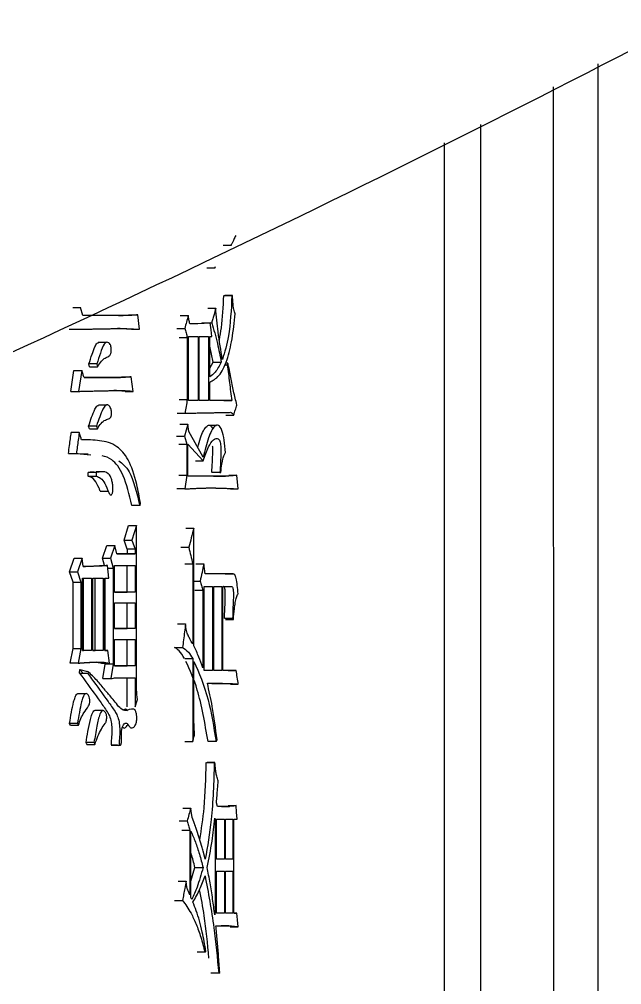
# Model space of a CAD drawing. Header units: millimetres. Extents: x 2136 to 4572, y 748 to 2471.
# Drawn here: x 3187.39 to 3194.53, y 1023.77 to 1035.22 of the extents above; entities that cross this region are included whole.
import ezdxf

# ---------------------------------------------------------------- set-up
doc = ezdxf.new("R2010")
doc.units = ezdxf.units.MM

msp = doc.modelspace()

# ---------------------------------------------------------------- linework, layer by layer
at = {"color": 7, "linetype": 'Continuous', "lineweight": 25}
for p, q in [((3194.254, 1005.383), (3194.254, 1034.689)), ((3193.721, 1034.415), (3193.724, 1005.678)), ((3192.857, 1033.971), (3192.859, 1005.679)), ((3192.431, 1006.852), (3192.432, 1033.753)), ((3189.902, 1032.536), (3189.808, 1032.536)), ((3189.709, 1032.266), (3189.718, 1032.287)), ((3189.819, 1031.941), (3189.913, 1031.941)), ((3189.921, 1031.941), (3189.827, 1031.941)), ((3189.921, 1031.941), (3189.913, 1031.941)), ((3188.026, 1031.8), (3188.12, 1031.8)), ((3188.147, 1031.703), (3188.12, 1031.8)), ((3189.627, 1031.79), (3189.721, 1031.79)), ((3188.665, 1031.703), (3188.147, 1031.703)), ((3188.665, 1031.703), (3188.57, 1031.703)), ((3188.703, 1031.714), (3188.798, 1031.714)), ((3188.817, 1031.541), (3188.798, 1031.714)), ((3189.301, 1031.703), (3189.395, 1031.703)), ((3189.562, 1031.617), (3189.656, 1031.617)), ((3187.985, 1031.541), (3188.079, 1031.541)), ((3188.722, 1031.541), (3188.817, 1031.541)), ((3189.26, 1031.552), (3189.354, 1031.552)), ((3189.289, 1031.444), (3189.384, 1031.444)), ((3189.384, 1031.444), (3189.384, 1030.708)), ((3189.398, 1030.697), (3189.398, 1031.454)), ((3189.398, 1031.454), (3189.511, 1031.454)), ((3189.511, 1031.454), (3189.511, 1030.697)), ((3189.526, 1030.697), (3189.526, 1031.454)), ((3189.526, 1031.454), (3189.636, 1031.454)), ((3189.636, 1031.454), (3189.636, 1030.697)), ((3189.651, 1031.454), (3189.676, 1031.454)), ((3189.651, 1030.978), (3189.651, 1031.454)), ((3188.425, 1031.385), (3188.329, 1031.385)), ((3189.691, 1031.152), (3189.651, 1031.34)), ((3188.002, 1030.805), (3188.04, 1031.054)), ((3188.04, 1031.054), (3188.134, 1031.054)), ((3188.134, 1031.054), (3188.096, 1030.805)), ((3188.312, 1031.13), (3188.218, 1031.13)), ((3188.224, 1031.097), (3188.218, 1031.13)), ((3188.224, 1031.097), (3188.318, 1031.097)), ((3188.312, 1031.13), (3188.318, 1031.097)), ((3189.651, 1031.08), (3189.691, 1031.152)), ((3189.693, 1031.152), (3189.787, 1031.152)), ((3189.824, 1031.119), (3189.858, 1031.119)), ((3189.866, 1031.141), (3189.835, 1031.141)), ((3189.866, 1031.141), (3189.858, 1031.119)), ((3188.591, 1030.968), (3188.161, 1030.968)), ((3188.161, 1030.968), (3188.496, 1030.968)), ((3188.496, 1030.968), (3188.591, 1030.968)), ((3188.624, 1030.978), (3188.719, 1030.978)), ((3188.741, 1030.805), (3188.719, 1030.978)), ((3189.651, 1030.697), (3189.651, 1030.914)), ((3188.002, 1030.805), (3188.096, 1030.805)), ((3188.647, 1030.805), (3188.741, 1030.805)), ((3189.289, 1030.708), (3189.384, 1030.708)), ((3188.425, 1030.642), (3188.33, 1030.642)), ((3189.511, 1030.697), (3189.398, 1030.697)), ((3189.511, 1030.697), (3189.417, 1030.697)), ((3189.636, 1030.697), (3189.526, 1030.697)), ((3189.636, 1030.697), (3189.542, 1030.697)), ((3189.91, 1030.697), (3189.651, 1030.697)), ((3189.817, 1030.697), (3189.91, 1030.697)), ((3189.263, 1030.546), (3189.357, 1030.546)), ((3189.841, 1030.524), (3189.934, 1030.524)), ((3188.308, 1030.394), (3188.214, 1030.394)), ((3188.224, 1030.362), (3188.214, 1030.394)), ((3188.308, 1030.394), (3188.318, 1030.362)), ((3189.295, 1030.416), (3189.389, 1030.416)), ((3189.389, 1030.416), (3189.351, 1030.275)), ((3189.404, 1030.329), (3189.389, 1030.416)), ((3189.732, 1030.401), (3189.637, 1030.401)), ((3188.103, 1030.318), (3188.009, 1030.318)), ((3189.257, 1030.275), (3189.351, 1030.275)), ((3189.351, 1030.275), (3189.378, 1030.178)), ((3189.574, 1030.026), (3189.404, 1030.329)), ((3189.378, 1030.178), (3189.378, 1029.81)), ((3189.392, 1030.178), (3189.574, 1029.983)), ((3189.392, 1029.799), (3189.392, 1030.178)), ((3187.975, 1030.07), (3188.069, 1030.07)), ((3188.208, 1030.062), (3187.975, 1030.07)), ((3188.069, 1030.07), (3188.24, 1030.054)), ((3189.48, 1029.983), (3189.574, 1029.983)), ((3188.305, 1029.843), (3188.211, 1029.843)), ((3188.211, 1029.799), (3188.211, 1029.843)), ((3188.211, 1029.799), (3188.305, 1029.799)), ((3188.352, 1029.85), (3188.304, 1029.85)), ((3188.305, 1029.843), (3188.305, 1029.799)), ((3188.399, 1029.85), (3188.37, 1029.85)), ((3189.378, 1029.81), (3189.354, 1029.648)), ((3189.836, 1029.799), (3189.392, 1029.799)), ((3189.77, 1029.843), (3189.677, 1029.843)), ((3189.694, 1029.799), (3189.74, 1029.799)), ((3189.743, 1029.799), (3189.836, 1029.799)), ((3189.77, 1029.843), (3189.781, 1029.843)), ((3189.878, 1029.81), (3189.972, 1029.81)), ((3189.988, 1029.648), (3189.972, 1029.81)), ((3188.352, 1029.621), (3188.447, 1029.621)), ((3189.354, 1029.648), (3189.26, 1029.648)), ((3189.895, 1029.648), (3189.988, 1029.648)), ((3188.82, 1029.453), (3188.725, 1029.453)), ((3188.634, 1029.042), (3188.688, 1029.215)), ((3188.688, 1029.215), (3188.782, 1029.215)), ((3188.782, 1029.215), (3188.728, 1029.042)), ((3188.782, 1027.365), (3188.782, 1029.215)), ((3189.368, 1029.183), (3189.462, 1029.183)), ((3189.462, 1027.787), (3189.462, 1029.183)), ((3188.634, 1029.042), (3188.728, 1029.042)), ((3188.672, 1028.934), (3188.634, 1029.042)), ((3188.728, 1029.042), (3188.766, 1028.934)), ((3188.379, 1028.826), (3188.431, 1028.977)), ((3188.431, 1028.977), (3188.526, 1028.977)), ((3188.526, 1028.977), (3188.474, 1028.826)), ((3188.548, 1028.88), (3188.526, 1028.977)), ((3188.766, 1028.934), (3188.672, 1028.934)), ((3188.672, 1028.934), (3188.672, 1028.88)), ((3188.672, 1028.88), (3188.766, 1028.88)), ((3188.766, 1028.934), (3188.766, 1028.88)), ((3189.307, 1028.956), (3189.401, 1028.956)), ((3187.989, 1028.663), (3188.043, 1028.826)), ((3188.043, 1028.826), (3188.137, 1028.826)), ((3188.137, 1028.826), (3188.083, 1028.663)), ((3188.151, 1028.728), (3188.137, 1028.826)), ((3188.379, 1028.826), (3188.474, 1028.826)), ((3188.403, 1028.739), (3188.379, 1028.826)), ((3188.474, 1028.826), (3188.506, 1028.707)), ((3189.353, 1028.761), (3189.448, 1028.761)), ((3189.448, 1028.761), (3189.448, 1027.809)), ((3189.486, 1028.761), (3189.58, 1028.761)), ((3187.989, 1028.663), (3188.083, 1028.663)), ((3188.03, 1028.544), (3187.989, 1028.663)), ((3188.083, 1028.663), (3188.123, 1028.544)), ((3188.343, 1028.739), (3188.437, 1028.739)), ((3188.454, 1028.588), (3188.437, 1028.739)), ((3188.441, 1028.707), (3188.506, 1028.707)), ((3188.506, 1028.707), (3188.506, 1027.571)), ((3188.522, 1028.425), (3188.522, 1028.739)), ((3188.522, 1028.739), (3188.766, 1028.739)), ((3188.672, 1028.425), (3188.672, 1028.739)), ((3188.766, 1028.739), (3188.766, 1028.425)), ((3189.926, 1028.642), (3189.597, 1028.642)), ((3189.833, 1028.642), (3189.926, 1028.642)), ((3188.03, 1028.544), (3188.123, 1028.544)), ((3188.03, 1027.755), (3188.03, 1028.544)), ((3188.123, 1028.544), (3188.123, 1027.755)), ((3188.14, 1027.733), (3188.14, 1028.588)), ((3188.14, 1028.588), (3188.248, 1028.588)), ((3188.154, 1027.733), (3188.154, 1028.588)), ((3188.248, 1028.588), (3188.248, 1027.733)), ((3188.265, 1027.733), (3188.265, 1028.588)), ((3188.265, 1028.588), (3188.388, 1028.588)), ((3188.294, 1027.733), (3188.294, 1028.588)), ((3188.388, 1028.588), (3188.388, 1027.733)), ((3188.405, 1028.588), (3188.454, 1028.588)), ((3188.405, 1027.733), (3188.405, 1028.588)), ((3188.412, 1027.733), (3188.412, 1028.588)), ((3189.462, 1028.555), (3189.537, 1028.555)), ((3188.766, 1028.425), (3188.522, 1028.425)), ((3188.522, 1028.425), (3188.672, 1028.425)), ((3188.766, 1028.425), (3188.672, 1028.425)), ((3189.474, 1028.447), (3189.568, 1028.447)), ((3189.568, 1028.447), (3189.568, 1027.528)), ((3189.583, 1027.495), (3189.583, 1028.49)), ((3189.583, 1028.49), (3189.684, 1028.49)), ((3189.684, 1028.49), (3189.684, 1027.495)), ((3189.698, 1027.495), (3189.698, 1028.49)), ((3189.698, 1028.49), (3189.792, 1028.49)), ((3189.792, 1028.49), (3189.792, 1027.495)), ((3189.806, 1028.49), (3189.907, 1028.49)), ((3189.806, 1027.495), (3189.806, 1028.49)), ((3189.811, 1028.49), (3189.907, 1028.49)), ((3188.522, 1027.993), (3188.522, 1028.296)), ((3188.522, 1028.296), (3188.766, 1028.296)), ((3188.672, 1027.993), (3188.672, 1028.296)), ((3188.766, 1028.296), (3188.766, 1027.993)), ((3189.921, 1028.112), (3189.827, 1028.112)), ((3189.838, 1028.101), (3189.931, 1028.101)), ((3189.921, 1028.112), (3189.931, 1028.101)), ((3188.766, 1027.993), (3188.522, 1027.993)), ((3188.522, 1027.993), (3188.672, 1027.993)), ((3188.766, 1027.993), (3188.672, 1027.993)), ((3189.268, 1028.047), (3189.363, 1028.047)), ((3188.522, 1027.549), (3188.522, 1027.863)), ((3188.522, 1027.863), (3188.766, 1027.863)), ((3188.672, 1027.549), (3188.672, 1027.863)), ((3188.766, 1027.863), (3188.766, 1027.549)), ((3187.996, 1027.582), (3188.03, 1027.755)), ((3188.03, 1027.755), (3188.123, 1027.755)), ((3188.123, 1027.755), (3188.089, 1027.582)), ((3188.248, 1027.733), (3188.14, 1027.733)), ((3188.14, 1027.733), (3188.154, 1027.733)), ((3188.248, 1027.733), (3188.154, 1027.733)), ((3188.388, 1027.733), (3188.265, 1027.733)), ((3188.265, 1027.733), (3188.294, 1027.733)), ((3188.388, 1027.733), (3188.294, 1027.733)), ((3188.441, 1027.733), (3188.405, 1027.733)), ((3188.405, 1027.733), (3188.441, 1027.733)), ((3188.46, 1027.582), (3188.441, 1027.733)), ((3189.232, 1027.766), (3189.328, 1027.766)), ((3189.353, 1027.636), (3189.448, 1027.636)), ((3189.448, 1027.636), (3189.448, 1026.651)), ((3188.089, 1027.582), (3187.996, 1027.582)), ((3188.107, 1027.463), (3188.111, 1027.506)), ((3188.111, 1027.506), (3188.203, 1027.484)), ((3188.304, 1027.593), (3188.398, 1027.593)), ((3188.366, 1027.582), (3188.46, 1027.582)), ((3188.383, 1027.398), (3188.412, 1027.571)), ((3188.398, 1027.593), (3188.46, 1027.582)), ((3188.412, 1027.571), (3188.412, 1027.582)), ((3188.506, 1027.571), (3188.412, 1027.571)), ((3188.506, 1027.571), (3188.477, 1027.398)), ((3188.766, 1027.549), (3188.522, 1027.549)), ((3188.522, 1027.549), (3188.672, 1027.549)), ((3188.766, 1027.549), (3188.672, 1027.549)), ((3189.462, 1026.954), (3189.462, 1027.603)), ((3189.684, 1027.495), (3189.583, 1027.495)), ((3189.684, 1027.495), (3189.59, 1027.495)), ((3189.792, 1027.495), (3189.698, 1027.495)), ((3189.792, 1027.495), (3189.699, 1027.495)), ((3189.964, 1027.495), (3189.806, 1027.495)), ((3189.87, 1027.495), (3189.964, 1027.495)), ((3188.383, 1027.398), (3188.477, 1027.398)), ((3188.672, 1027.063), (3188.672, 1027.409)), ((3188.766, 1027.409), (3188.766, 1027.063)), ((3189.895, 1027.333), (3189.988, 1027.333)), ((3188.177, 1027.219), (3188.083, 1027.219)), ((3188.766, 1027.063), (3188.792, 1027.149)), ((3188.382, 1027.02), (3188.287, 1027.02)), ((3187.999, 1026.846), (3187.989, 1026.868)), ((3187.999, 1026.846), (3188.093, 1026.846)), ((3188.083, 1026.868), (3188.093, 1026.846)), ((3188.278, 1026.641), (3188.184, 1026.641)), ((3188.194, 1026.619), (3188.288, 1026.619)), ((3188.555, 1026.608), (3188.49, 1026.608)), ((3189.353, 1026.651), (3189.448, 1026.651)), ((3189.726, 1026.651), (3189.632, 1026.651)), ((3189.726, 1026.651), (3189.737, 1026.673)), ((3189.61, 1026.403), (3189.704, 1026.403)), ((3189.712, 1026.403), (3189.618, 1026.403)), ((3189.712, 1026.403), (3189.704, 1026.403)), ((3189.74, 1025.883), (3189.729, 1025.927)), ((3189.87, 1025.894), (3189.964, 1025.894)), ((3189.33, 1025.862), (3189.424, 1025.862)), ((3189.883, 1025.883), (3189.74, 1025.883)), ((3189.789, 1025.883), (3189.883, 1025.883)), ((3189.289, 1025.71), (3189.383, 1025.71)), ((3189.715, 1025.71), (3189.715, 1024.629)), ((3189.729, 1025.256), (3189.729, 1025.732)), ((3189.729, 1025.732), (3189.823, 1025.732)), ((3189.823, 1025.732), (3189.823, 1025.256)), ((3189.836, 1025.256), (3189.836, 1025.732)), ((3189.836, 1025.732), (3189.923, 1025.732)), ((3189.923, 1025.732), (3189.923, 1025.256)), ((3189.937, 1025.732), (3189.974, 1025.732)), ((3189.937, 1024.618), (3189.937, 1025.732)), ((3189.318, 1025.602), (3189.413, 1025.602)), ((3189.413, 1025.602), (3189.413, 1024.834)), ((3189.427, 1024.802), (3189.427, 1025.591)), ((3189.823, 1025.256), (3189.729, 1025.256)), ((3189.823, 1025.256), (3189.729, 1025.256)), ((3189.923, 1025.256), (3189.836, 1025.256)), ((3189.923, 1025.256), (3189.836, 1025.256)), ((3189.427, 1024.995), (3189.475, 1025.159)), ((3189.477, 1025.159), (3189.571, 1025.159)), ((3189.729, 1024.618), (3189.729, 1025.115)), ((3189.729, 1025.115), (3189.823, 1025.115)), ((3189.823, 1025.115), (3189.823, 1024.618)), ((3189.836, 1024.618), (3189.836, 1025.115)), ((3189.836, 1025.115), (3189.923, 1025.115)), ((3189.923, 1025.115), (3189.923, 1024.618)), ((3189.274, 1024.996), (3189.369, 1024.996)), ((3189.436, 1024.78), (3189.427, 1024.802)), ((3189.715, 1024.629), (3189.705, 1024.629)), ((3189.715, 1024.629), (3189.709, 1024.596)), ((3189.823, 1024.618), (3189.729, 1024.618)), ((3189.823, 1024.618), (3189.729, 1024.618)), ((3189.923, 1024.618), (3189.836, 1024.618)), ((3189.923, 1024.618), (3189.836, 1024.618)), ((3189.972, 1024.618), (3189.937, 1024.618)), ((3189.937, 1024.618), (3189.972, 1024.618)), ((3189.723, 1024.466), (3189.877, 1024.466)), ((3189.877, 1024.466), (3189.784, 1024.466)), ((3189.892, 1024.456), (3189.985, 1024.456)), ((3189.594, 1024.153), (3189.5, 1024.153)), ((3189.594, 1024.153), (3189.605, 1024.163)), ((3189.756, 1023.904), (3189.768, 1023.915))]:
    msp.add_line(p, q, dxfattribs=at)
at = {"color": 7, "linetype": 'Continuous', "lineweight": 25, "flags": 128}
for points in [[(3189.709, 1032.266), (3189.674, 1032.266), (3189.644, 1032.266), (3189.616, 1032.266)], [(3189.579, 1031.617), (3189.625, 1031.617), (3189.673, 1031.617)], [(3189.676, 1031.454), (3189.666, 1031.536), (3189.656, 1031.617)], [(3188.224, 1030.362), (3188.266, 1030.362), (3188.292, 1030.362), (3188.318, 1030.362)], [(3189.283, 1030.178), (3189.33, 1030.178), (3189.378, 1030.178)], [(3189.283, 1029.81), (3189.33, 1029.81), (3189.378, 1029.81)], [(3188.82, 1029.453), (3188.825, 1029.464), (3188.83, 1029.475)], [(3189.597, 1028.642), (3189.588, 1028.701), (3189.58, 1028.761)], [(3188.107, 1027.463), (3188.149, 1027.463), (3188.175, 1027.463), (3188.201, 1027.463)], [(3188.083, 1026.868), (3188.048, 1026.868), (3188.018, 1026.868), (3187.989, 1026.868)], [(3188.194, 1026.619), (3188.192, 1026.625), (3188.189, 1026.63), (3188.184, 1026.641)], [(3188.278, 1026.641), (3188.281, 1026.635), (3188.285, 1026.627), (3188.288, 1026.619)], [(3189.974, 1025.732), (3189.969, 1025.813), (3189.964, 1025.894)], [(3189.442, 1025.754), (3189.435, 1025.798), (3189.43, 1025.83), (3189.424, 1025.862)], [(3189.712, 1025.743), (3189.713, 1025.727), (3189.715, 1025.71)], [(3189.383, 1024.91), (3189.376, 1024.953), (3189.369, 1024.996)], [(3189.233, 1024.769), (3189.256, 1024.769), (3189.28, 1024.769), (3189.328, 1024.769)], [(3189.985, 1024.456), (3189.978, 1024.537), (3189.972, 1024.618)], [(3189.756, 1023.904), (3189.718, 1023.904), (3189.689, 1023.904), (3189.663, 1023.904)]]:
    msp.add_lwpolyline(points, dxfattribs=at)
at = {"color": 7, "linetype": 'Continuous', "lineweight": 25}
for points, knots in [([(3115.821, 1015.745), (3118.381, 1015.77), (3121.962, 1015.805), (3127.231, 1016.084), (3131.695, 1016.419), (3137.012, 1016.985), (3142.581, 1017.758), (3148.394, 1018.768), (3154.365, 1020.024), (3160.441, 1021.535), (3166.579, 1023.305), (3172.744, 1025.34), (3178.908, 1027.639), (3185.045, 1030.204), (3191.133, 1033.035), (3197.152, 1036.128), (3203.085, 1039.483), (3208.914, 1043.095), (3214.624, 1046.961), (3220.2, 1051.075), (3225.627, 1055.432), (3230.893, 1060.026), (3235.984, 1064.851), (3240.889, 1069.899), (3245.596, 1075.161), (3250.093, 1080.631), (3254.372, 1086.3), (3258.42, 1092.157), (3262.23, 1098.194), (3265.792, 1104.399), (3269.097, 1110.764), (3272.138, 1117.277), (3274.907, 1123.926), (3277.397, 1130.7), (3279.603, 1137.588), (3281.517, 1144.577), (3283.136, 1151.654), (3284.454, 1158.808), (3285.467, 1166.025), (3286.171, 1173.292), (3286.564, 1180.596), (3286.643, 1187.924), (3286.406, 1195.262), (3285.852, 1202.597), (3284.979, 1209.915), (3283.789, 1217.202), (3282.281, 1224.444), (3280.456, 1231.629), (3278.316, 1238.742), (3275.862, 1245.769), (3273.097, 1252.698), (3270.024, 1259.514), (3266.647, 1266.205), (3262.969, 1272.757), (3258.996, 1279.157), (3254.731, 1285.392), (3250.18, 1291.45), (3245.348, 1297.318), (3240.241, 1302.985), (3234.864, 1308.437), (3229.417, 1313.485), (3223.944, 1318.137), (3218.486, 1322.407), (3212.861, 1326.449), (3207.079, 1330.257), (3201.152, 1333.826), (3195.089, 1337.148), (3188.904, 1340.218), (3182.607, 1343.031), (3176.213, 1345.583), (3169.738, 1347.869), (3163.2, 1349.886), (3156.625, 1351.628), (3150.053, 1353.093), (3143.559, 1354.274), (3137.269, 1355.172), (3131.746, 1355.755), (3126.863, 1356.123), (3122.039, 1356.362), (3116.064, 1356.479), (3110.547, 1356.369), (3105.278, 1356.097), (3100.814, 1355.76), (3095.498, 1355.195), (3089.929, 1354.421), (3084.115, 1353.411), (3078.144, 1352.155), (3072.068, 1350.645), (3065.93, 1348.874), (3059.765, 1346.84), (3053.601, 1344.54), (3047.465, 1341.975), (3041.376, 1339.145), (3035.357, 1336.051), (3029.424, 1332.696), (3023.595, 1329.084), (3017.885, 1325.219), (3012.31, 1321.105), (3006.882, 1316.747), (3001.617, 1312.153), (2996.525, 1307.329), (2991.621, 1302.281), (2986.914, 1297.018), (2982.416, 1291.548), (2978.138, 1285.88), (2974.089, 1280.023), (2970.279, 1273.986), (2966.718, 1267.78), (2963.413, 1261.415), (2960.37, 1254.903), (2957.608, 1248.252), (2955.271, 1241.97), (2953.993, 1237.865), (2953.429, 1236.056)], [0, 0, 0, 0, 0.0102074, 0.014274, 0.021037, 0.0280561, 0.0355867, 0.0434511, 0.0515783, 0.0599113, 0.0684099, 0.0770439, 0.085791, 0.0946336, 0.1035582, 0.112554, 0.1216124, 0.1307262, 0.1398897, 0.1490979, 0.1583469, 0.1676331, 0.1769537, 0.1863062, 0.1956884, 0.2050985, 0.2145348, 0.2239961, 0.233481, 0.2429885, 0.2525178, 0.262068, 0.2716385, 0.2812287, 0.2908382, 0.3004664, 0.3101132, 0.3197782, 0.3294613, 0.3391624, 0.3488814, 0.3586183, 0.3683733, 0.3781464, 0.387938, 0.3977483, 0.4075776, 0.4174265, 0.4272956, 0.4371854, 0.4470968, 0.4570307, 0.4669882, 0.4769704, 0.486979, 0.4970156, 0.5070822, 0.5171812, 0.5273154, 0.5374882, 0.5477037, 0.5569145, 0.5661226, 0.5753266, 0.5845258, 0.5937191, 0.6029052, 0.6120821, 0.6212471, 0.6303962, 0.6395236, 0.6486197, 0.6576679, 0.6666375, 0.6754633, 0.6839789, 0.6919633, 0.6976055, 0.7035012, 0.7112199, 0.7214273, 0.7254939, 0.7322569, 0.739276, 0.7468066, 0.754671, 0.7627982, 0.7711312, 0.7796298, 0.7882638, 0.7970109, 0.8058535, 0.8147781, 0.8237739, 0.8328323, 0.8419461, 0.8511096, 0.8603178, 0.8695668, 0.878853, 0.8881736, 0.8975261, 0.9069083, 0.9163184, 0.9257547, 0.935216, 0.9447009, 0.9542084, 0.9637377, 0.9732879, 0.9828584, 0.9924486, 1, 1, 1, 1]), ([(3189.958, 1032.655), (3189.95, 1032.638), (3189.937, 1032.61), (3189.918, 1032.57), (3189.907, 1032.548), (3189.902, 1032.536)], [0, 0, 0, 0, 0.425168, 0.712584, 1, 1, 1, 1]), ([(3189.765, 1031.414), (3189.773, 1031.462), (3189.801, 1031.621), (3189.81, 1031.809), (3189.816, 1031.941)], [0, 0, 0, 0, 0.299589, 1, 1, 1, 1]), ([(3189.913, 1031.941), (3189.904, 1031.772), (3189.889, 1031.474), (3189.827, 1031.271), (3189.801, 1031.184)], [0, 0, 0, 0, 0.5699995, 1, 1, 1, 1]), ([(3189.953, 1031.725), (3189.946, 1031.741), (3189.935, 1031.767), (3189.927, 1031.827), (3189.922, 1031.883), (3189.921, 1031.922), (3189.921, 1031.941)], [0, 0, 0, 0, 0.327601, 0.548377, 0.773257, 1, 1, 1, 1]), ([(3189.721, 1031.79), (3189.714, 1031.765), (3189.703, 1031.724), (3189.687, 1031.667), (3189.678, 1031.633), (3189.673, 1031.617)], [0, 0, 0, 0, 0.4208329, 0.7104104, 1, 1, 1, 1]), ([(3189.801, 1031.184), (3189.782, 1031.291), (3189.749, 1031.482), (3189.729, 1031.695), (3189.721, 1031.79)], [0, 0, 0, 0, 0.558168, 1, 1, 1, 1]), ([(3188.57, 1031.703), (3188.594, 1031.704), (3188.628, 1031.705), (3188.672, 1031.71), (3188.693, 1031.713), (3188.703, 1031.714)], [0, 0, 0, 0, 0.523499, 0.761739, 1, 1, 1, 1]), ([(3188.798, 1031.714), (3188.787, 1031.712), (3188.763, 1031.709), (3188.719, 1031.705), (3188.686, 1031.704), (3188.665, 1031.703)], [0, 0, 0, 0, 0.26142, 0.522845, 1, 1, 1, 1]), ([(3189.395, 1031.703), (3189.388, 1031.678), (3189.375, 1031.627), (3189.361, 1031.577), (3189.354, 1031.552)], [0, 0, 0, 0, 0.499999, 1, 1, 1, 1]), ([(3189.413, 1031.606), (3189.41, 1031.622), (3189.404, 1031.654), (3189.398, 1031.687), (3189.395, 1031.703)], [0, 0, 0, 0, 0.499999, 1, 1, 1, 1]), ([(3189.656, 1031.617), (3189.608, 1031.612), (3189.558, 1031.608), (3189.507, 1031.607), (3189.503, 1031.607), (3189.499, 1031.607), (3189.495, 1031.607), (3189.492, 1031.607), (3189.488, 1031.607), (3189.484, 1031.606), (3189.48, 1031.606), (3189.477, 1031.606), (3189.472, 1031.606), (3189.468, 1031.606), (3189.464, 1031.606), (3189.46, 1031.606), (3189.456, 1031.606), (3189.452, 1031.606), (3189.449, 1031.606), (3189.445, 1031.606), (3189.442, 1031.606), (3189.439, 1031.606), (3189.437, 1031.606), (3189.435, 1031.606), (3189.433, 1031.606), (3189.431, 1031.606), (3189.429, 1031.606), (3189.427, 1031.606), (3189.425, 1031.606), (3189.423, 1031.606), (3189.421, 1031.606), (3189.419, 1031.606), (3189.417, 1031.606), (3189.415, 1031.606), (3189.414, 1031.606), (3189.413, 1031.606)], [0, 0, 0, 0, 0.606141, 0.618449, 0.630757, 0.655373, 0.667681, 0.679989, 0.692297, 0.716913, 0.729221, 0.741529, 0.753837, 0.778453, 0.790761, 0.803069, 0.827685, 0.839993, 0.852301, 0.864609, 0.889225, 0.895379, 0.901533, 0.913842, 0.919996, 0.92615, 0.932304, 0.944612, 0.950766, 0.95692, 0.963074, 0.975382, 0.981536, 0.98769, 1, 1, 1, 1]), ([(3189.651, 1030.914), (3189.687, 1030.933), (3189.761, 1030.974), (3189.856, 1031.147), (3189.918, 1031.423), (3189.941, 1031.624), (3189.953, 1031.725)], [0, 0, 0, 0, 0.271409, 0.54611, 0.770558, 1, 1, 1, 1]), ([(3189.673, 1031.617), (3189.697, 1031.538), (3189.74, 1031.396), (3189.772, 1031.227), (3189.787, 1031.152)], [0, 0, 0, 0, 0.556475, 1, 1, 1, 1]), ([(3188.079, 1031.541), (3188.097, 1031.541), (3188.134, 1031.542), (3188.188, 1031.543), (3188.243, 1031.544), (3188.297, 1031.545), (3188.368, 1031.546), (3188.439, 1031.548), (3188.509, 1031.549), (3188.552, 1031.55), (3188.583, 1031.551), (3188.605, 1031.551), (3188.617, 1031.552), (3188.626, 1031.552)], [0, 0, 0, 0, 0.097575, 0.19515, 0.292725, 0.390299, 0.487874, 0.683024, 0.780599, 0.878174, 0.926961, 0.951355, 1, 1, 1, 1]), ([(3188.722, 1031.541), (3188.696, 1031.542), (3188.651, 1031.545), (3188.596, 1031.548), (3188.568, 1031.55), (3188.558, 1031.55)], [0, 0, 0, 0, 0.484055, 0.821174, 1, 1, 1, 1]), ([(3188.626, 1031.552), (3188.653, 1031.55), (3188.698, 1031.548), (3188.762, 1031.544), (3188.799, 1031.542), (3188.817, 1031.541)], [0, 0, 0, 0, 0.417352, 0.708675, 1, 1, 1, 1]), ([(3189.354, 1031.552), (3189.359, 1031.534), (3189.369, 1031.498), (3189.379, 1031.462), (3189.384, 1031.444)], [0, 0, 0, 0, 0.500001, 1, 1, 1, 1]), ([(3188.318, 1031.097), (3188.335, 1031.121), (3188.364, 1031.163), (3188.41, 1031.205), (3188.447, 1031.215), (3188.471, 1031.235), (3188.48, 1031.258), (3188.483, 1031.276), (3188.484, 1031.299), (3188.482, 1031.325), (3188.477, 1031.348), (3188.468, 1031.368), (3188.451, 1031.384), (3188.427, 1031.392), (3188.39, 1031.359), (3188.353, 1031.258), (3188.326, 1031.173), (3188.312, 1031.13)], [0, 0, 0, 0, 0.133288, 0.244453, 0.355406, 0.411337, 0.426567, 0.441924, 0.46024, 0.483233, 0.506284, 0.526764, 0.567645, 0.636153, 0.704868, 0.849066, 1, 1, 1, 1]), ([(3188.218, 1031.13), (3188.23, 1031.169), (3188.253, 1031.241), (3188.285, 1031.324), (3188.31, 1031.377), (3188.325, 1031.38), (3188.33, 1031.381)], [0, 0, 0, 0, 0.373661, 0.687342, 0.895002, 1, 1, 1, 1]), ([(3188.161, 1030.968), (3188.157, 1030.98), (3188.15, 1031), (3188.141, 1031.029), (3188.136, 1031.046), (3188.134, 1031.054)], [0, 0, 0, 0, 0.428366, 0.714182, 1, 1, 1, 1]), ([(3189.787, 1031.152), (3189.763, 1031.107), (3189.72, 1031.027), (3189.672, 1030.993), (3189.651, 1030.978)], [0, 0, 0, 0, 0.561781, 1, 1, 1, 1]), ([(3189.858, 1031.119), (3189.867, 1031.049), (3189.884, 1030.908), (3189.901, 1030.767), (3189.91, 1030.697)], [0, 0, 0, 0, 0.5, 1, 1, 1, 1]), ([(3189.972, 1030.643), (3189.958, 1030.697), (3189.932, 1030.802), (3189.898, 1030.969), (3189.877, 1031.084), (3189.866, 1031.141)], [0, 0, 0, 0, 0.347854, 0.67337, 1, 1, 1, 1]), ([(3188.496, 1030.968), (3188.508, 1030.968), (3188.531, 1030.968), (3188.573, 1030.971), (3188.605, 1030.976), (3188.624, 1030.978)], [0, 0, 0, 0, 0.267376, 0.53476, 1, 1, 1, 1]), ([(3188.719, 1030.978), (3188.708, 1030.977), (3188.685, 1030.973), (3188.642, 1030.969), (3188.611, 1030.968), (3188.591, 1030.968)], [0, 0, 0, 0, 0.267045, 0.534097, 1, 1, 1, 1]), ([(3188.096, 1030.805), (3188.105, 1030.805), (3188.122, 1030.806), (3188.149, 1030.806), (3188.175, 1030.807), (3188.209, 1030.808), (3188.253, 1030.809), (3188.304, 1030.81), (3188.355, 1030.811), (3188.406, 1030.812), (3188.449, 1030.813), (3188.487, 1030.814), (3188.515, 1030.815), (3188.542, 1030.816), (3188.555, 1030.816), (3188.561, 1030.816)], [0, 0, 0, 0, 0.055103, 0.110206, 0.165309, 0.220412, 0.330617, 0.440823, 0.551029, 0.661235, 0.771441, 0.826543, 0.913271, 0.956635, 1, 1, 1, 1]), ([(3188.561, 1030.816), (3188.586, 1030.816), (3188.629, 1030.815), (3188.688, 1030.811), (3188.724, 1030.807), (3188.741, 1030.805)], [0, 0, 0, 0, 0.408529, 0.704251, 1, 1, 1, 1]), ([(3188.647, 1030.805), (3188.622, 1030.808), (3188.58, 1030.812), (3188.536, 1030.814), (3188.516, 1030.815), (3188.514, 1030.815)], [0, 0, 0, 0, 0.55266, 0.951825, 1, 1, 1, 1]), ([(3189.384, 1030.708), (3189.379, 1030.681), (3189.37, 1030.627), (3189.362, 1030.573), (3189.357, 1030.546)], [0, 0, 0, 0, 0.4999995, 1, 1, 1, 1]), ([(3188.214, 1030.394), (3188.226, 1030.43), (3188.25, 1030.501), (3188.284, 1030.585), (3188.312, 1030.634), (3188.327, 1030.638), (3188.33, 1030.639)], [0, 0, 0, 0, 0.3465962, 0.6953672, 0.9290108, 1, 1, 1, 1]), ([(3188.318, 1030.362), (3188.333, 1030.384), (3188.364, 1030.43), (3188.412, 1030.471), (3188.45, 1030.474), (3188.472, 1030.493), (3188.48, 1030.505), (3188.485, 1030.521), (3188.486, 1030.537), (3188.486, 1030.558), (3188.483, 1030.582), (3188.476, 1030.607), (3188.462, 1030.632), (3188.442, 1030.649), (3188.413, 1030.639), (3188.38, 1030.59), (3188.345, 1030.502), (3188.321, 1030.432), (3188.308, 1030.394), (3188.308, 1030.394)], [0, 0, 0, 0, 0.122963, 0.247031, 0.370505, 0.395962, 0.421667, 0.433716, 0.445798, 0.461982, 0.485013, 0.50855, 0.540716, 0.603687, 0.664288, 0.751122, 0.871606, 0.999878, 1, 1, 1, 1]), ([(3189.934, 1030.524), (3189.94, 1030.544), (3189.953, 1030.584), (3189.965, 1030.623), (3189.972, 1030.643)], [0, 0, 0, 0, 0.499999, 1, 1, 1, 1]), ([(3189.357, 1030.546), (3189.376, 1030.546), (3189.415, 1030.547), (3189.472, 1030.548), (3189.529, 1030.549), (3189.576, 1030.55), (3189.623, 1030.551), (3189.669, 1030.551), (3189.725, 1030.553), (3189.77, 1030.554), (3189.812, 1030.555), (3189.843, 1030.555), (3189.872, 1030.556), (3189.886, 1030.556), (3189.894, 1030.557)], [0, 0, 0, 0, 0.1040227, 0.2080454, 0.3120681, 0.4160908, 0.4681022, 0.5721249, 0.6761476, 0.7801703, 0.8321816, 0.9160906, 0.9580452, 1, 1, 1, 1]), ([(3189.894, 1030.557), (3189.901, 1030.555), (3189.915, 1030.552), (3189.928, 1030.533), (3189.934, 1030.524)], [0, 0, 0, 0, 0.557581, 1, 1, 1, 1]), ([(3189.51, 1030.141), (3189.519, 1030.18), (3189.548, 1030.294), (3189.6, 1030.389), (3189.654, 1030.415), (3189.676, 1030.376), (3189.685, 1030.36)], [0, 0, 0, 0, 0.215613, 0.638466, 0.853974, 1, 1, 1, 1]), ([(3189.836, 1030.081), (3189.832, 1030.129), (3189.823, 1030.226), (3189.796, 1030.354), (3189.754, 1030.411), (3189.696, 1030.394), (3189.631, 1030.262), (3189.593, 1030.106), (3189.574, 1030.026)], [0, 0, 0, 0, 0.127311, 0.25064, 0.376347, 0.501102, 0.745819, 1, 1, 1, 1]), ([(3187.975, 1030.07), (3187.98, 1030.101), (3187.987, 1030.158), (3187.999, 1030.241), (3188.006, 1030.293), (3188.009, 1030.318)], [0, 0, 0, 0, 0.377799, 0.688899, 1, 1, 1, 1]), ([(3188.103, 1030.318), (3188.099, 1030.287), (3188.091, 1030.23), (3188.08, 1030.147), (3188.072, 1030.095), (3188.069, 1030.07)], [0, 0, 0, 0, 0.377734, 0.688867, 1, 1, 1, 1]), ([(3188.13, 1030.232), (3188.126, 1030.244), (3188.12, 1030.265), (3188.111, 1030.294), (3188.106, 1030.31), (3188.103, 1030.318)], [0, 0, 0, 0, 0.432505, 0.716252, 1, 1, 1, 1]), ([(3189.574, 1029.983), (3189.594, 1030.041), (3189.63, 1030.145), (3189.688, 1030.235), (3189.73, 1030.248), (3189.756, 1030.24), (3189.769, 1030.218), (3189.777, 1030.189), (3189.783, 1030.144), (3189.782, 1030.024), (3189.775, 1029.922), (3189.77, 1029.843)], [0, 0, 0, 0, 0.23749, 0.42213, 0.564767, 0.621672, 0.660735, 0.693272, 0.725999, 0.787152, 1, 1, 1, 1]), ([(3188.829, 1029.475), (3188.815, 1029.552), (3188.779, 1029.754), (3188.687, 1030.018), (3188.532, 1030.184), (3188.345, 1030.227), (3188.202, 1030.23), (3188.13, 1030.232)], [0, 0, 0, 0, 0.1126392, 0.2928879, 0.4749547, 0.7356452, 1, 1, 1, 1]), ([(3189.675, 1029.843), (3189.679, 1029.923), (3189.685, 1030.019), (3189.687, 1030.127), (3189.685, 1030.149), (3189.684, 1030.155)], [0, 0, 0, 0, 0.779722, 0.936775, 1, 1, 1, 1]), ([(3188.725, 1029.453), (3188.695, 1029.581), (3188.634, 1029.832), (3188.502, 1030.004), (3188.414, 1030.03), (3188.376, 1030.041)], [0, 0, 0, 0, 0.372916, 0.733547, 1, 1, 1, 1]), ([(3189.781, 1029.843), (3189.785, 1029.877), (3189.792, 1029.933), (3189.805, 1030.003), (3189.819, 1030.052), (3189.831, 1030.071), (3189.836, 1030.081)], [0, 0, 0, 0, 0.348649, 0.570981, 0.788219, 1, 1, 1, 1]), ([(3188.572, 1029.981), (3188.616, 1029.948), (3188.72, 1029.868), (3188.783, 1029.606), (3188.82, 1029.453)], [0, 0, 0, 0, 0.4182515, 1, 1, 1, 1]), ([(3188.211, 1029.843), (3188.229, 1029.847), (3188.26, 1029.855), (3188.291, 1029.847), (3188.304, 1029.844)], [0, 0, 0, 0, 0.573402, 1, 1, 1, 1]), ([(3188.353, 1029.623), (3188.348, 1029.635), (3188.326, 1029.682), (3188.283, 1029.774), (3188.236, 1029.79), (3188.211, 1029.799)], [0, 0, 0, 0, 0.12447, 0.525331, 1, 1, 1, 1]), ([(3188.305, 1029.799), (3188.323, 1029.793), (3188.358, 1029.779), (3188.412, 1029.72), (3188.441, 1029.629), (3188.464, 1029.584), (3188.475, 1029.575), (3188.486, 1029.578), (3188.494, 1029.589), (3188.499, 1029.606), (3188.502, 1029.628), (3188.503, 1029.664), (3188.499, 1029.71), (3188.489, 1029.759), (3188.472, 1029.802), (3188.431, 1029.852), (3188.372, 1029.855), (3188.324, 1029.846), (3188.305, 1029.843)], [0, 0, 0, 0, 0.115518, 0.231634, 0.360314, 0.38877, 0.411137, 0.433609, 0.45467, 0.468652, 0.482629, 0.505933, 0.545458, 0.585905, 0.62732, 0.690876, 0.874624, 1, 1, 1, 1]), ([(3189.972, 1029.81), (3189.953, 1029.807), (3189.921, 1029.803), (3189.876, 1029.8), (3189.849, 1029.8), (3189.836, 1029.799)], [0, 0, 0, 0, 0.427543, 0.713753, 1, 1, 1, 1]), ([(3189.354, 1029.648), (3189.358, 1029.648), (3189.365, 1029.648), (3189.376, 1029.649), (3189.391, 1029.65), (3189.409, 1029.651), (3189.431, 1029.652), (3189.452, 1029.653), (3189.474, 1029.654), (3189.495, 1029.655), (3189.517, 1029.656), (3189.535, 1029.657), (3189.552, 1029.657), (3189.57, 1029.658), (3189.591, 1029.658), (3189.609, 1029.659), (3189.623, 1029.659), (3189.633, 1029.659), (3189.644, 1029.659), (3189.654, 1029.659), (3189.663, 1029.659), (3189.67, 1029.659), (3189.675, 1029.659), (3189.681, 1029.659), (3189.686, 1029.659), (3189.69, 1029.659), (3189.694, 1029.659), (3189.697, 1029.659), (3189.702, 1029.659), (3189.707, 1029.659), (3189.712, 1029.659), (3189.717, 1029.659), (3189.722, 1029.659), (3189.728, 1029.658), (3189.734, 1029.658), (3189.743, 1029.658), (3189.753, 1029.658), (3189.764, 1029.658), (3189.774, 1029.657), (3189.784, 1029.657), (3189.795, 1029.657), (3189.808, 1029.656), (3189.825, 1029.656), (3189.846, 1029.655), (3189.866, 1029.654), (3189.886, 1029.653), (3189.903, 1029.652), (3189.917, 1029.652), (3189.927, 1029.651), (3189.937, 1029.651), (3189.947, 1029.65), (3189.957, 1029.65), (3189.967, 1029.649), (3189.977, 1029.648), (3189.984, 1029.648), (3189.988, 1029.648)], [0, 0, 0, 0, 0.016501, 0.033002, 0.049503, 0.082504, 0.115506, 0.148508, 0.18151, 0.214512, 0.247513, 0.280515, 0.297016, 0.330018, 0.36302, 0.396021, 0.412522, 0.429023, 0.445524, 0.462025, 0.478526, 0.486776, 0.495027, 0.503277, 0.511528, 0.519778, 0.523903, 0.528029, 0.536279, 0.54453, 0.55278, 0.56103, 0.569281, 0.577531, 0.585782, 0.602283, 0.618784, 0.635284, 0.651785, 0.668286, 0.684787, 0.701288, 0.73429, 0.767292, 0.800293, 0.833295, 0.866297, 0.882798, 0.899299, 0.9158, 0.932301, 0.948801, 0.965302, 0.982651, 1, 1, 1, 1]), ([(3189.462, 1029.183), (3189.452, 1029.145), (3189.432, 1029.069), (3189.411, 1028.993), (3189.401, 1028.956)], [0, 0, 0, 0, 0.5, 1, 1, 1, 1]), ([(3188.766, 1028.88), (3188.735, 1028.88), (3188.663, 1028.88), (3188.589, 1028.88), (3188.548, 1028.88)], [0, 0, 0, 0, 0.44202, 1, 1, 1, 1]), ([(3188.548, 1028.88), (3188.549, 1028.88), (3188.591, 1028.88), (3188.632, 1028.88), (3188.672, 1028.88)], [0, 0, 0, 0, 0.020471, 1, 1, 1, 1]), ([(3189.401, 1028.956), (3189.409, 1028.923), (3189.424, 1028.858), (3189.44, 1028.793), (3189.448, 1028.761)], [0, 0, 0, 0, 0.500001, 1, 1, 1, 1]), ([(3189.58, 1028.761), (3189.573, 1028.727), (3189.558, 1028.658), (3189.544, 1028.59), (3189.537, 1028.555)], [0, 0, 0, 0, 0.499999, 1, 1, 1, 1]), ([(3188.437, 1028.739), (3188.436, 1028.739), (3188.431, 1028.739), (3188.424, 1028.738), (3188.415, 1028.737), (3188.407, 1028.736), (3188.401, 1028.736), (3188.396, 1028.735), (3188.392, 1028.735), (3188.387, 1028.735), (3188.382, 1028.734), (3188.378, 1028.734), (3188.373, 1028.734), (3188.364, 1028.733), (3188.332, 1028.731), (3188.294, 1028.73), (3188.262, 1028.73), (3188.252, 1028.729), (3188.248, 1028.729), (3188.243, 1028.729), (3188.238, 1028.729), (3188.234, 1028.729), (3188.229, 1028.729), (3188.224, 1028.729), (3188.22, 1028.729), (3188.215, 1028.729), (3188.21, 1028.729), (3188.206, 1028.729), (3188.201, 1028.729), (3188.196, 1028.729), (3188.192, 1028.729), (3188.189, 1028.729), (3188.187, 1028.729), (3188.185, 1028.729), (3188.182, 1028.729), (3188.18, 1028.729), (3188.177, 1028.729), (3188.175, 1028.729), (3188.173, 1028.729), (3188.17, 1028.728), (3188.168, 1028.728), (3188.166, 1028.728), (3188.163, 1028.728), (3188.161, 1028.728), (3188.159, 1028.728), (3188.156, 1028.728), (3188.154, 1028.728), (3188.152, 1028.728), (3188.151, 1028.728)], [0, 0, 0, 0, 0.016204, 0.048613, 0.081022, 0.11343, 0.129634, 0.145839, 0.162043, 0.178247, 0.194452, 0.210656, 0.22686, 0.243065, 0.307882, 0.567153, 0.631971, 0.648175, 0.664379, 0.680584, 0.696788, 0.712992, 0.729197, 0.745401, 0.761605, 0.777809, 0.794014, 0.810218, 0.826422, 0.842627, 0.858831, 0.866933, 0.875035, 0.883137, 0.89124, 0.899342, 0.907444, 0.915546, 0.923648, 0.93175, 0.939853, 0.947955, 0.956057, 0.964159, 0.972261, 0.980363, 0.988466, 1, 1, 1, 1]), ([(3188.151, 1028.729), (3188.17, 1028.73), (3188.234, 1028.73), (3188.298, 1028.736), (3188.343, 1028.739)], [0, 0, 0, 0, 0.2861994, 1, 1, 1, 1]), ([(3189.985, 1028.404), (3189.98, 1028.472), (3189.974, 1028.565), (3189.946, 1028.634), (3189.933, 1028.639), (3189.926, 1028.642)], [0, 0, 0, 0, 0.57516, 0.790026, 1, 1, 1, 1]), ([(3189.537, 1028.555), (3189.542, 1028.537), (3189.553, 1028.501), (3189.563, 1028.465), (3189.568, 1028.447)], [0, 0, 0, 0, 0.500002, 1, 1, 1, 1]), ([(3189.824, 1028.112), (3189.828, 1028.184), (3189.831, 1028.275), (3189.834, 1028.383), (3189.834, 1028.43), (3189.83, 1028.463), (3189.825, 1028.482), (3189.818, 1028.489), (3189.813, 1028.49), (3189.811, 1028.491)], [0, 0, 0, 0, 0.508679, 0.635593, 0.762629, 0.824653, 0.884116, 0.942606, 1, 1, 1, 1]), ([(3189.907, 1028.491), (3189.911, 1028.49), (3189.918, 1028.489), (3189.925, 1028.468), (3189.933, 1028.418), (3189.927, 1028.292), (3189.923, 1028.183), (3189.921, 1028.112)], [0, 0, 0, 0, 0.1006488, 0.1620174, 0.226226, 0.4894859, 1, 1, 1, 1]), ([(3189.931, 1028.101), (3189.934, 1028.143), (3189.94, 1028.212), (3189.952, 1028.3), (3189.966, 1028.366), (3189.979, 1028.391), (3189.985, 1028.404)], [0, 0, 0, 0, 0.348454, 0.571203, 0.789125, 1, 1, 1, 1]), ([(3189.363, 1028.047), (3189.359, 1028.016), (3189.351, 1027.953), (3189.34, 1027.86), (3189.332, 1027.797), (3189.328, 1027.766)], [0, 0, 0, 0, 0.331265, 0.665632, 1, 1, 1, 1]), ([(3189.448, 1027.809), (3189.437, 1027.83), (3189.418, 1027.865), (3189.393, 1027.911), (3189.372, 1027.964), (3189.366, 1028.019), (3189.363, 1028.047)], [0, 0, 0, 0, 0.334928, 0.552034, 0.77193, 1, 1, 1, 1]), ([(3189.352, 1027.636), (3189.331, 1027.671), (3189.293, 1027.733), (3189.251, 1027.756), (3189.232, 1027.766)], [0, 0, 0, 0, 0.5628346, 1, 1, 1, 1]), ([(3189.328, 1027.766), (3189.351, 1027.752), (3189.393, 1027.726), (3189.431, 1027.664), (3189.448, 1027.636)], [0, 0, 0, 0, 0.556867, 1, 1, 1, 1]), ([(3189.568, 1027.528), (3189.553, 1027.571), (3189.528, 1027.639), (3189.492, 1027.723), (3189.472, 1027.766), (3189.462, 1027.787)], [0, 0, 0, 0, 0.460317, 0.729933, 1, 1, 1, 1]), ([(3188.089, 1027.582), (3188.091, 1027.582), (3188.094, 1027.582), (3188.098, 1027.582), (3188.102, 1027.583), (3188.107, 1027.583), (3188.112, 1027.584), (3188.117, 1027.584), (3188.122, 1027.585), (3188.128, 1027.585), (3188.137, 1027.586), (3188.146, 1027.587), (3188.156, 1027.587), (3188.176, 1027.589), (3188.199, 1027.59), (3188.222, 1027.591), (3188.233, 1027.592), (3188.242, 1027.592), (3188.25, 1027.592), (3188.26, 1027.592), (3188.269, 1027.593), (3188.279, 1027.593), (3188.289, 1027.593), (3188.299, 1027.593), (3188.308, 1027.593), (3188.318, 1027.593), (3188.326, 1027.593), (3188.333, 1027.593), (3188.338, 1027.593), (3188.342, 1027.593), (3188.347, 1027.593), (3188.352, 1027.593), (3188.357, 1027.593), (3188.362, 1027.593), (3188.367, 1027.593), (3188.371, 1027.593), (3188.376, 1027.593), (3188.38, 1027.593), (3188.383, 1027.593), (3188.386, 1027.593), (3188.388, 1027.593), (3188.391, 1027.593), (3188.393, 1027.593), (3188.395, 1027.593), (3188.397, 1027.593), (3188.398, 1027.593)], [0, 0, 0, 0, 0.015876, 0.023814, 0.03969, 0.055566, 0.071442, 0.087319, 0.103195, 0.119071, 0.150823, 0.182575, 0.214327, 0.246079, 0.373089, 0.436594, 0.468346, 0.484222, 0.515974, 0.547726, 0.579478, 0.611231, 0.642983, 0.674735, 0.706487, 0.738239, 0.769992, 0.785868, 0.801744, 0.81762, 0.833496, 0.849372, 0.865248, 0.881124, 0.897, 0.912877, 0.928753, 0.944629, 0.952567, 0.960505, 0.968443, 0.976381, 0.984319, 0.988288, 1, 1, 1, 1]), ([(3188.147, 1027.463), (3188.14, 1027.471), (3188.129, 1027.484), (3188.118, 1027.498), (3188.113, 1027.503), (3188.111, 1027.505), (3188.111, 1027.506), (3188.111, 1027.506)], [0, 0, 0, 0, 0.578206, 0.877655, 0.960965, 0.986017, 1, 1, 1, 1]), ([(3188.19, 1027.59), (3188.216, 1027.591), (3188.253, 1027.592), (3188.302, 1027.593), (3188.31, 1027.593), (3188.315, 1027.593), (3188.314, 1027.593), (3188.314, 1027.593)], [0, 0, 0, 0, 0.614445, 0.874941, 0.976381, 0.999372, 1, 1, 1, 1]), ([(3188.366, 1027.582), (3188.361, 1027.583), (3188.349, 1027.585), (3188.328, 1027.588), (3188.313, 1027.591), (3188.304, 1027.593)], [0, 0, 0, 0, 0.271354, 0.542709, 1, 1, 1, 1]), ([(3189.63, 1026.651), (3189.592, 1026.871), (3189.526, 1027.258), (3189.415, 1027.499), (3189.367, 1027.603)], [0, 0, 0, 0, 0.567143, 1, 1, 1, 1]), ([(3189.462, 1027.603), (3189.523, 1027.465), (3189.633, 1027.214), (3189.697, 1026.825), (3189.726, 1026.651)], [0, 0, 0, 0, 0.551948, 1, 1, 1, 1]), ([(3188.107, 1027.463), (3188.124, 1027.44), (3188.206, 1027.328), (3188.315, 1027.175), (3188.417, 1027.035), (3188.462, 1026.961), (3188.482, 1026.89), (3188.491, 1026.809), (3188.489, 1026.726), (3188.481, 1026.66), (3188.483, 1026.616), (3188.484, 1026.603)], [0, 0, 0, 0, 0.102769, 0.513822, 0.691909, 0.752785, 0.814473, 0.868272, 0.914396, 0.973433, 1, 1, 1, 1]), ([(3188.2, 1027.465), (3188.216, 1027.442), (3188.299, 1027.33), (3188.408, 1027.178), (3188.51, 1027.036), (3188.556, 1026.963), (3188.576, 1026.893), (3188.585, 1026.811), (3188.584, 1026.727), (3188.575, 1026.661), (3188.578, 1026.616), (3188.578, 1026.603)], [0, 0, 0, 0, 0.102395, 0.511938, 0.690628, 0.751585, 0.813368, 0.867382, 0.913423, 0.973554, 1, 1, 1, 1]), ([(3188.584, 1026.608), (3188.586, 1026.608), (3188.591, 1026.606), (3188.596, 1026.613), (3188.6, 1026.621), (3188.603, 1026.632), (3188.605, 1026.656), (3188.604, 1026.687), (3188.604, 1026.715), (3188.603, 1026.743), (3188.605, 1026.777), (3188.612, 1026.814), (3188.622, 1026.843), (3188.635, 1026.862), (3188.649, 1026.872), (3188.668, 1026.873), (3188.689, 1026.844), (3188.715, 1026.809), (3188.744, 1026.814), (3188.764, 1026.836), (3188.776, 1026.863), (3188.78, 1026.88), (3188.784, 1026.899), (3188.785, 1026.92), (3188.785, 1026.941), (3188.784, 1026.962), (3188.781, 1026.982), (3188.776, 1027), (3188.771, 1027.016), (3188.763, 1027.031), (3188.718, 1027.052), (3188.638, 1026.981), (3188.547, 1027.097), (3188.483, 1027.177), (3188.449, 1027.216), (3188.431, 1027.237), (3188.42, 1027.249), (3188.383, 1027.294), (3188.311, 1027.385), (3188.241, 1027.45), (3188.203, 1027.484)], [0, 0, 0, 0, 0.007379, 0.015024, 0.018576, 0.022154, 0.030149, 0.045285, 0.055171, 0.060604, 0.076118, 0.091429, 0.106287, 0.12239, 0.137957, 0.153423, 0.184306, 0.215478, 0.246922, 0.278293, 0.286938, 0.294859, 0.302435, 0.3101, 0.317992, 0.325694, 0.333597, 0.342062, 0.35006, 0.357798, 0.37381, 0.499189, 0.624194, 0.686833, 0.729214, 0.742073, 0.749377, 0.764857, 0.87447, 1, 1, 1, 1]), ([(3188.477, 1027.398), (3188.488, 1027.4), (3188.507, 1027.405), (3188.533, 1027.407), (3188.548, 1027.408), (3188.555, 1027.409)], [0, 0, 0, 0, 0.443386, 0.721661, 1, 1, 1, 1]), ([(3188.555, 1027.409), (3188.591, 1027.409), (3188.662, 1027.409), (3188.732, 1027.409), (3188.766, 1027.409)], [0, 0, 0, 0, 0.499996, 1, 1, 1, 1]), ([(3188.792, 1027.149), (3188.789, 1027.189), (3188.783, 1027.26), (3188.782, 1027.333), (3188.782, 1027.365)], [0, 0, 0, 0, 0.558835, 1, 1, 1, 1]), ([(3189.622, 1027.344), (3189.631, 1027.344), (3189.643, 1027.344), (3189.656, 1027.344), (3189.661, 1027.344), (3189.667, 1027.344), (3189.673, 1027.343), (3189.679, 1027.343), (3189.684, 1027.343), (3189.69, 1027.343), (3189.696, 1027.343), (3189.704, 1027.343), (3189.713, 1027.343), (3189.724, 1027.343), (3189.736, 1027.343), (3189.747, 1027.343), (3189.759, 1027.343), (3189.77, 1027.343), (3189.781, 1027.343), (3189.792, 1027.343), (3189.804, 1027.342), (3189.815, 1027.342), (3189.826, 1027.342), (3189.851, 1027.342), (3189.878, 1027.341), (3189.904, 1027.34), (3189.917, 1027.339), (3189.928, 1027.338), (3189.937, 1027.337), (3189.944, 1027.337), (3189.95, 1027.336), (3189.957, 1027.336), (3189.964, 1027.335), (3189.969, 1027.335), (3189.975, 1027.334), (3189.981, 1027.334), (3189.985, 1027.333), (3189.988, 1027.333)], [0, 0, 0, 0, 0.073851, 0.092313, 0.101545, 0.120007, 0.13847, 0.147702, 0.166164, 0.184627, 0.193858, 0.212321, 0.249246, 0.267709, 0.304634, 0.34156, 0.360022, 0.396948, 0.433873, 0.452336, 0.489261, 0.526187, 0.544649, 0.581575, 0.729279, 0.766204, 0.803129, 0.840055, 0.858517, 0.87698, 0.895443, 0.913906, 0.932368, 0.950831, 0.960062, 0.980031, 1, 1, 1, 1]), ([(3189.737, 1026.673), (3189.72, 1026.808), (3189.689, 1027.046), (3189.642, 1027.253), (3189.622, 1027.344)], [0, 0, 0, 0, 0.563405, 1, 1, 1, 1]), ([(3189.645, 1027.343), (3189.684, 1027.342), (3189.745, 1027.342), (3189.792, 1027.34), (3189.816, 1027.339), (3189.815, 1027.339), (3189.815, 1027.339)], [0, 0, 0, 0, 0.589994, 0.905714, 0.998278, 1, 1, 1, 1]), ([(3187.989, 1026.868), (3188.003, 1026.956), (3188.021, 1027.067), (3188.053, 1027.179), (3188.07, 1027.213), (3188.081, 1027.217), (3188.083, 1027.218)], [0, 0, 0, 0, 0.631101, 0.79287, 0.948278, 1, 1, 1, 1]), ([(3188.093, 1026.846), (3188.113, 1026.901), (3188.149, 1026.999), (3188.201, 1027.045), (3188.223, 1027.093), (3188.228, 1027.113), (3188.23, 1027.131), (3188.228, 1027.151), (3188.223, 1027.172), (3188.215, 1027.196), (3188.201, 1027.217), (3188.185, 1027.223), (3188.166, 1027.216), (3188.147, 1027.18), (3188.115, 1027.066), (3188.097, 1026.956), (3188.083, 1026.868)], [0, 0, 0, 0, 0.207426, 0.3671791, 0.4006894, 0.4165576, 0.4312681, 0.4480728, 0.4666486, 0.4972467, 0.5385204, 0.578669, 0.62014, 0.6824247, 0.7472329, 1, 1, 1, 1]), ([(3188.184, 1026.641), (3188.191, 1026.684), (3188.207, 1026.779), (3188.23, 1026.889), (3188.25, 1026.97), (3188.266, 1027.006), (3188.279, 1027.021), (3188.286, 1027.019), (3188.287, 1027.019)], [0, 0, 0, 0, 0.286836, 0.622371, 0.77209, 0.876707, 0.981619, 1, 1, 1, 1]), ([(3188.288, 1026.619), (3188.3, 1026.653), (3188.336, 1026.754), (3188.382, 1026.833), (3188.418, 1026.877), (3188.425, 1026.894), (3188.428, 1026.916), (3188.429, 1026.938), (3188.428, 1026.958), (3188.425, 1026.976), (3188.415, 1026.999), (3188.399, 1027.015), (3188.379, 1027.023), (3188.362, 1027.009), (3188.336, 1026.953), (3188.309, 1026.823), (3188.289, 1026.705), (3188.278, 1026.641)], [0, 0, 0, 0, 0.118686, 0.359193, 0.382947, 0.402076, 0.42122, 0.441111, 0.455767, 0.470498, 0.490907, 0.5484, 0.590659, 0.633123, 0.67426, 0.821853, 1, 1, 1, 1]), ([(3188.675, 1027.018), (3188.673, 1027.02), (3188.67, 1027.027), (3188.662, 1027.035), (3188.651, 1027.038), (3188.64, 1027.029), (3188.633, 1027.029), (3188.629, 1027.03)], [0, 0, 0, 0, 0.10465, 0.247836, 0.561594, 0.77082, 1, 1, 1, 1]), ([(3189.471, 1026.738), (3189.468, 1026.778), (3189.463, 1026.849), (3189.462, 1026.922), (3189.462, 1026.954)], [0, 0, 0, 0, 0.558835, 1, 1, 1, 1]), ([(3188.616, 1026.823), (3188.62, 1026.819), (3188.633, 1026.806), (3188.653, 1026.819), (3188.669, 1026.836), (3188.675, 1026.851), (3188.678, 1026.856)], [0, 0, 0, 0, 0.198082, 0.637662, 0.867691, 1, 1, 1, 1]), ([(3189.448, 1026.651), (3189.451, 1026.666), (3189.459, 1026.695), (3189.467, 1026.724), (3189.471, 1026.738)], [0, 0, 0, 0, 0.5, 1, 1, 1, 1]), ([(3188.49, 1026.608), (3188.488, 1026.608), (3188.486, 1026.608), (3188.485, 1026.608), (3188.484, 1026.608), (3188.484, 1026.608), (3188.484, 1026.608), (3188.49, 1026.608), (3188.508, 1026.608), (3188.531, 1026.608), (3188.547, 1026.608), (3188.555, 1026.608)], [0, 0, 0, 0, 0.129284, 0.19753, 0.205182, 0.20766, 0.209322, 0.209922, 0.474182, 0.743585, 1, 1, 1, 1]), ([(3188.578, 1026.603), (3188.562, 1026.605), (3188.535, 1026.608), (3188.504, 1026.608), (3188.488, 1026.606), (3188.485, 1026.605), (3188.484, 1026.604), (3188.484, 1026.603), (3188.484, 1026.603), (3188.484, 1026.603)], [0, 0, 0, 0, 0.493604, 0.861876, 0.955662, 0.982084, 0.991539, 0.995796, 1, 1, 1, 1]), ([(3189.532, 1025.489), (3189.552, 1025.613), (3189.596, 1025.897), (3189.604, 1026.22), (3189.608, 1026.403)], [0, 0, 0, 0, 0.4353287, 1, 1, 1, 1]), ([(3189.704, 1026.403), (3189.697, 1026.171), (3189.684, 1025.761), (3189.623, 1025.409), (3189.597, 1025.256)], [0, 0, 0, 0, 0.56492, 1, 1, 1, 1]), ([(3189.751, 1026.186), (3189.744, 1026.204), (3189.733, 1026.233), (3189.723, 1026.29), (3189.716, 1026.345), (3189.713, 1026.383), (3189.712, 1026.403)], [0, 0, 0, 0, 0.330275, 0.550122, 0.773937, 1, 1, 1, 1]), ([(3189.729, 1025.927), (3189.734, 1025.981), (3189.741, 1026.067), (3189.748, 1026.154), (3189.751, 1026.186)], [0, 0, 0, 0, 0.632425, 1, 1, 1, 1]), ([(3189.964, 1025.894), (3189.954, 1025.892), (3189.936, 1025.887), (3189.909, 1025.884), (3189.891, 1025.884), (3189.883, 1025.883)], [0, 0, 0, 0, 0.350188, 0.675022, 1, 1, 1, 1]), ([(3189.424, 1025.862), (3189.418, 1025.837), (3189.404, 1025.786), (3189.39, 1025.736), (3189.383, 1025.71)], [0, 0, 0, 0, 0.5, 1, 1, 1, 1]), ([(3189.383, 1025.71), (3189.388, 1025.692), (3189.398, 1025.656), (3189.408, 1025.62), (3189.413, 1025.602)], [0, 0, 0, 0, 0.500001, 1, 1, 1, 1]), ([(3189.597, 1025.256), (3189.596, 1025.258), (3189.595, 1025.262), (3189.594, 1025.267), (3189.593, 1025.271), (3189.592, 1025.276), (3189.591, 1025.281), (3189.59, 1025.284), (3189.589, 1025.289), (3189.587, 1025.294), (3189.586, 1025.299), (3189.585, 1025.302), (3189.585, 1025.306), (3189.583, 1025.31), (3189.582, 1025.316), (3189.58, 1025.322), (3189.578, 1025.33), (3189.572, 1025.354), (3189.556, 1025.412), (3189.538, 1025.473), (3189.514, 1025.548), (3189.499, 1025.591), (3189.487, 1025.627), (3189.484, 1025.635), (3189.481, 1025.643), (3189.479, 1025.651), (3189.476, 1025.657), (3189.474, 1025.663), (3189.472, 1025.671), (3189.469, 1025.679), (3189.466, 1025.687), (3189.464, 1025.692), (3189.462, 1025.697), (3189.461, 1025.701), (3189.459, 1025.705), (3189.458, 1025.709), (3189.456, 1025.713), (3189.455, 1025.716), (3189.454, 1025.72), (3189.453, 1025.724), (3189.451, 1025.728), (3189.45, 1025.731), (3189.449, 1025.734), (3189.448, 1025.738), (3189.446, 1025.742), (3189.445, 1025.745), (3189.443, 1025.749), (3189.442, 1025.752), (3189.442, 1025.754)], [0, 0, 0, 0, 0.012754, 0.019131, 0.0255081, 0.0382621, 0.0446391, 0.0510162, 0.0573932, 0.0701472, 0.0765243, 0.0829013, 0.0892783, 0.0956553, 0.1084094, 0.1211635, 0.1275405, 0.1530491, 0.2551015, 0.4592227, 0.5102396, 0.714344, 0.727098, 0.7398521, 0.7653602, 0.7781143, 0.7908683, 0.8036224, 0.8163764, 0.8418845, 0.8546386, 0.8673926, 0.8801467, 0.8865237, 0.8929007, 0.9056548, 0.9120318, 0.9184088, 0.9247859, 0.9375399, 0.9439169, 0.950294, 0.956671, 0.963048, 0.975802, 0.9821791, 0.9885561, 1, 1, 1, 1]), ([(3189.619, 1025.159), (3189.64, 1025.261), (3189.677, 1025.444), (3189.701, 1025.651), (3189.712, 1025.743)], [0, 0, 0, 0, 0.556532, 1, 1, 1, 1]), ([(3189.427, 1025.591), (3189.445, 1025.548), (3189.48, 1025.463), (3189.528, 1025.319), (3189.557, 1025.212), (3189.571, 1025.159)], [0, 0, 0, 0, 0.334945, 0.666198, 1, 1, 1, 1]), ([(3189.475, 1025.159), (3189.461, 1025.214), (3189.446, 1025.274), (3189.429, 1025.326), (3189.427, 1025.33)], [0, 0, 0, 0, 0.923148, 1, 1, 1, 1]), ([(3189.571, 1025.159), (3189.548, 1025.077), (3189.508, 1024.933), (3189.458, 1024.827), (3189.436, 1024.78)], [0, 0, 0, 0, 0.56355, 1, 1, 1, 1]), ([(3189.709, 1024.596), (3189.701, 1024.659), (3189.685, 1024.789), (3189.655, 1024.977), (3189.631, 1025.098), (3189.619, 1025.159)], [0, 0, 0, 0, 0.320214, 0.659112, 1, 1, 1, 1]), ([(3189.369, 1024.996), (3189.364, 1024.968), (3189.354, 1024.915), (3189.34, 1024.84), (3189.332, 1024.793), (3189.328, 1024.769)], [0, 0, 0, 0, 0.380657, 0.690329, 1, 1, 1, 1]), ([(3189.45, 1024.748), (3189.479, 1024.796), (3189.531, 1024.883), (3189.574, 1025.007), (3189.594, 1025.061)], [0, 0, 0, 0, 0.556747, 1, 1, 1, 1]), ([(3189.594, 1025.061), (3189.632, 1024.86), (3189.701, 1024.499), (3189.74, 1024.087), (3189.756, 1023.904)], [0, 0, 0, 0, 0.555577, 1, 1, 1, 1]), ([(3189.413, 1024.834), (3189.408, 1024.847), (3189.398, 1024.872), (3189.388, 1024.897), (3189.383, 1024.91)], [0, 0, 0, 0, 0.499997, 1, 1, 1, 1]), ([(3189.641, 1024.084), (3189.625, 1024.255), (3189.598, 1024.544), (3189.549, 1024.793), (3189.529, 1024.894)], [0, 0, 0, 0, 0.595013, 1, 1, 1, 1]), ([(3189.328, 1024.769), (3189.362, 1024.722), (3189.418, 1024.643), (3189.49, 1024.489), (3189.545, 1024.335), (3189.578, 1024.214), (3189.594, 1024.153)], [0, 0, 0, 0, 0.33491, 0.554084, 0.775731, 1, 1, 1, 1]), ([(3189.605, 1024.163), (3189.591, 1024.242), (3189.569, 1024.371), (3189.529, 1024.527), (3189.492, 1024.646), (3189.464, 1024.714), (3189.45, 1024.748)], [0, 0, 0, 0, 0.345122, 0.565624, 0.783909, 1, 1, 1, 1]), ([(3189.768, 1023.915), (3189.763, 1023.983), (3189.755, 1024.111), (3189.739, 1024.295), (3189.729, 1024.409), (3189.723, 1024.466)], [0, 0, 0, 0, 0.368755, 0.684174, 1, 1, 1, 1]), ([(3189.877, 1024.466), (3189.888, 1024.466), (3189.909, 1024.465), (3189.945, 1024.462), (3189.97, 1024.458), (3189.985, 1024.456)], [0, 0, 0, 0, 0.289216, 0.578434, 1, 1, 1, 1])]:
    msp.add_open_spline(points, degree=3, knots=knots, dxfattribs=at)
msp.add_open_spline([(3189.988, 1027.333), (3189.984, 1027.36), (3189.976, 1027.414), (3189.968, 1027.468), (3189.964, 1027.495)], degree=3, dxfattribs=at)

doc.saveas('drawing.dxf')
